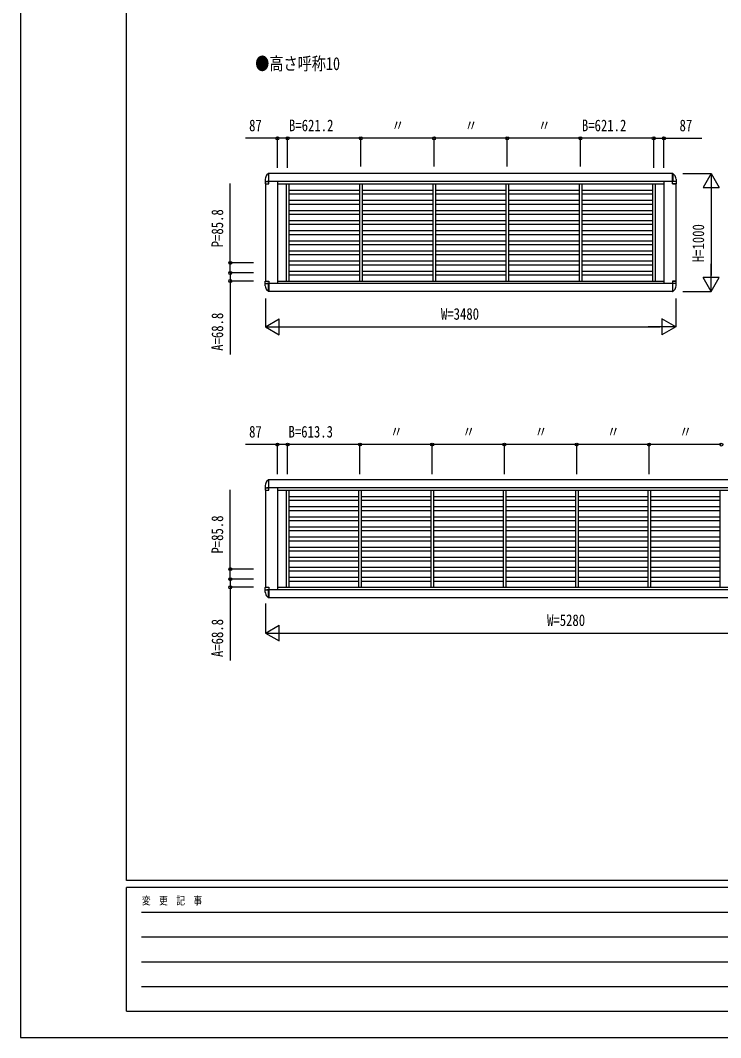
# Model space of a CAD drawing. Units: millimetres, scale not verified. Extents: x -12615 to 12615, y -8910 to 8910.
# Drawn here: x -12615 to -6674, y -8910 to -274 of the extents above; entities that cross this region are included whole.
import ezdxf
from ezdxf.enums import TextEntityAlignment as Align

# ---------------------------------------------------------------- set-up
doc = ezdxf.new("R2010")
doc.units = ezdxf.units.MM
doc.header["$LTSCALE"] = 30
for name, color, linetype in [('0-1_USER1', 3, 'Continuous'), ('0-2_YKK_A1', 4, 'Continuous'), ('0-3_YKK_D', 6, 'Continuous'), ('0-4_YKK_ZWAK', 7, 'Continuous')]:
    doc.layers.add(name, color=color, linetype=linetype)
doc.styles.add('ＭＳ ゴシック', font='')
doc.styles.get('ＭＳ ゴシック').set_extended_font_data('MS Gothic')

msp = doc.modelspace()

# ---------------------------------------------------------------- linework, layer by layer
at = {"layer": '0-2_YKK_A1'}
for p, q in [((-10537.44, -1621.91), (-10537.44, -1662)), ((-10510.94, -1574.7), (-10522.8, -1586.56)), ((-10505.94, -1574.7), (-10510.94, -1574.7)), ((-10510.94, -1574.7), (-10510.94, -1643)), ((-10505.94, -1663), (-10505.94, -1574.7)), ((-7078.64, -1575), (-10505.94, -1575)), ((-7083.94, -1574.7), (-7078.94, -1574.7)), ((-7083.94, -1663), (-7083.94, -1574.7)), ((-7078.94, -1574.7), (-7078.94, -1643)), ((-7078.94, -1574.7), (-7067.09, -1586.56)), ((-7052.44, -1621.91), (-7052.44, -1662)), ((-10536.44, -1663), (-10505.94, -1663)), ((-10535.44, -1643), (-10505.94, -1643)), ((-10534.94, -1663), (-10534.94, -2487)), ((-7052.44, -1643), (-10524.94, -1643)), ((-10434.94, -1643), (-10434.94, -2507)), ((-10434.94, -1663), (-7154.94, -1663)), ((-10359.44, -1663), (-10359.44, -2487)), ((-10336.44, -1663), (-10336.44, -2487)), ((-10336.44, -1715.8), (-9738.24, -1715.8)), ((-9738.24, -1663), (-9738.24, -2487)), ((-9715.24, -1663), (-9715.24, -2487)), ((-9715.24, -1715.8), (-9117.04, -1715.8)), ((-9117.04, -1663), (-9117.04, -2487)), ((-9094.04, -1663), (-9094.04, -2487)), ((-9094.04, -1715.8), (-8495.84, -1715.8)), ((-8495.84, -1663), (-8495.84, -2487)), ((-8472.84, -1663), (-8472.84, -2487)), ((-8472.84, -1715.8), (-7874.64, -1715.8)), ((-7874.64, -1663), (-7874.64, -2487)), ((-7851.64, -1663), (-7851.64, -2487)), ((-7851.64, -1715.8), (-7253.44, -1715.8)), ((-7253.44, -1663), (-7253.44, -2487)), ((-7230.44, -1663), (-7230.44, -2487)), ((-7154.94, -1643), (-7154.94, -2507)), ((-7054.44, -1643), (-7083.94, -1643)), ((-7083.94, -1663), (-7053.44, -1663)), ((-7053.44, -1663), (-7083.94, -1663)), ((-7054.94, -1663), (-7054.94, -2487)), ((-10336.44, -1747.8), (-9738.24, -1747.8)), ((-10336.44, -1801.6), (-9738.24, -1801.6)), ((-9715.24, -1747.8), (-9117.04, -1747.8)), ((-9715.24, -1801.6), (-9117.04, -1801.6)), ((-9094.04, -1747.8), (-8495.84, -1747.8)), ((-9094.04, -1801.6), (-8495.84, -1801.6)), ((-8472.84, -1747.8), (-7874.64, -1747.8)), ((-8472.84, -1801.6), (-7874.64, -1801.6)), ((-7851.64, -1747.8), (-7253.44, -1747.8)), ((-7851.64, -1801.6), (-7253.44, -1801.6)), ((-10336.44, -1833.6), (-9738.24, -1833.6)), ((-10336.44, -1887.4), (-9738.24, -1887.4)), ((-9715.24, -1833.6), (-9117.04, -1833.6)), ((-9715.24, -1887.4), (-9117.04, -1887.4)), ((-9094.04, -1833.6), (-8495.84, -1833.6)), ((-9094.04, -1887.4), (-8495.84, -1887.4)), ((-8472.84, -1833.6), (-7874.64, -1833.6)), ((-8472.84, -1887.4), (-7874.64, -1887.4)), ((-7851.64, -1833.6), (-7253.44, -1833.6)), ((-7851.64, -1887.4), (-7253.44, -1887.4)), ((-10336.44, -1919.4), (-9738.24, -1919.4)), ((-10336.44, -1973.2), (-9738.24, -1973.2)), ((-9715.24, -1919.4), (-9117.04, -1919.4)), ((-9715.24, -1973.2), (-9117.04, -1973.2)), ((-9094.04, -1919.4), (-8495.84, -1919.4)), ((-9094.04, -1973.2), (-8495.84, -1973.2)), ((-8472.84, -1919.4), (-7874.64, -1919.4)), ((-8472.84, -1973.2), (-7874.64, -1973.2)), ((-7851.64, -1919.4), (-7253.44, -1919.4)), ((-7851.64, -1973.2), (-7253.44, -1973.2)), ((-10336.44, -2005.2), (-9738.24, -2005.2)), ((-10336.44, -2059), (-9738.24, -2059)), ((-9715.24, -2005.2), (-9117.04, -2005.2)), ((-9715.24, -2059), (-9117.04, -2059)), ((-9094.04, -2005.2), (-8495.84, -2005.2)), ((-9094.04, -2059), (-8495.84, -2059)), ((-8472.84, -2005.2), (-7874.64, -2005.2)), ((-8472.84, -2059), (-7874.64, -2059)), ((-7851.64, -2005.2), (-7253.44, -2005.2)), ((-7851.64, -2059), (-7253.44, -2059)), ((-10336.44, -2091), (-9738.24, -2091)), ((-10336.44, -2144.8), (-9738.24, -2144.8)), ((-9715.24, -2091), (-9117.04, -2091)), ((-9715.24, -2144.8), (-9117.04, -2144.8)), ((-9094.04, -2091), (-8495.84, -2091)), ((-9094.04, -2144.8), (-8495.84, -2144.8)), ((-8472.84, -2091), (-7874.64, -2091)), ((-8472.84, -2144.8), (-7874.64, -2144.8)), ((-7851.64, -2091), (-7253.44, -2091)), ((-7851.64, -2144.8), (-7253.44, -2144.8)), ((-10336.44, -2176.8), (-9738.24, -2176.8)), ((-10336.44, -2230.6), (-9738.24, -2230.6)), ((-9715.24, -2176.8), (-9117.04, -2176.8)), ((-9715.24, -2230.6), (-9117.04, -2230.6)), ((-9094.04, -2176.8), (-8495.84, -2176.8)), ((-9094.04, -2230.6), (-8495.84, -2230.6)), ((-8472.84, -2176.8), (-7874.64, -2176.8)), ((-8472.84, -2230.6), (-7874.64, -2230.6)), ((-7851.64, -2176.8), (-7253.44, -2176.8)), ((-7851.64, -2230.6), (-7253.44, -2230.6)), ((-10336.44, -2262.6), (-9738.24, -2262.6)), ((-10336.44, -2316.4), (-9738.24, -2316.4)), ((-9715.24, -2262.6), (-9117.04, -2262.6)), ((-9715.24, -2316.4), (-9117.04, -2316.4)), ((-9094.04, -2262.6), (-8495.84, -2262.6)), ((-9094.04, -2316.4), (-8495.84, -2316.4)), ((-8472.84, -2262.6), (-7874.64, -2262.6)), ((-8472.84, -2316.4), (-7874.64, -2316.4)), ((-7851.64, -2262.6), (-7253.44, -2262.6)), ((-7851.64, -2316.4), (-7253.44, -2316.4)), ((-10336.44, -2348.4), (-9738.24, -2348.4)), ((-10336.44, -2402.2), (-9738.24, -2402.2)), ((-9715.24, -2348.4), (-9117.04, -2348.4)), ((-9715.24, -2402.2), (-9117.04, -2402.2)), ((-9094.04, -2348.4), (-8495.84, -2348.4)), ((-9094.04, -2402.2), (-8495.84, -2402.2)), ((-8472.84, -2348.4), (-7874.64, -2348.4)), ((-8472.84, -2402.2), (-7874.64, -2402.2)), ((-7851.64, -2348.4), (-7253.44, -2348.4)), ((-7851.64, -2402.2), (-7253.44, -2402.2)), ((-10537.44, -2528.09), (-10537.44, -2488)), ((-10536.44, -2487), (-10505.94, -2487)), ((-10505.94, -2487), (-10505.94, -2575.3)), ((-10432.94, -2487), (-7154.94, -2487)), ((-10336.44, -2434.2), (-9738.24, -2434.2)), ((-9715.24, -2434.2), (-9117.04, -2434.2)), ((-9094.04, -2434.2), (-8495.84, -2434.2)), ((-8472.84, -2434.2), (-7874.64, -2434.2)), ((-7851.64, -2434.2), (-7253.44, -2434.2)), ((-7083.94, -2487), (-7053.44, -2487)), ((-7053.44, -2487), (-7083.94, -2487)), ((-7083.94, -2487), (-7083.94, -2575.3)), ((-7052.44, -2528.09), (-7052.44, -2488)), ((-10535.44, -2507), (-10505.94, -2507)), ((-7052.44, -2507), (-10524.94, -2507)), ((-10510.94, -2575.3), (-10522.8, -2563.44)), ((-10510.94, -2575.3), (-10510.94, -2507)), ((-10505.94, -2575.3), (-10510.94, -2575.3)), ((-7078.64, -2575), (-10505.94, -2575)), ((-7054.44, -2507), (-7083.94, -2507)), ((-7083.94, -2575.3), (-7078.94, -2575.3)), ((-7078.94, -2575.3), (-7078.94, -2507)), ((-7078.94, -2575.3), (-7067.09, -2563.44)), ((-10537.44, -4221.91), (-10537.44, -4262)), ((-10510.94, -4174.7), (-10522.8, -4186.56)), ((-10505.94, -4174.7), (-10510.94, -4174.7)), ((-10510.94, -4174.7), (-10510.94, -4243)), ((-10505.94, -4263), (-10505.94, -4174.7)), ((-5283.94, -4175), (-10505.94, -4175)), ((-10536.44, -4263), (-10505.94, -4263)), ((-10535.44, -4243), (-10505.94, -4243)), ((-10534.94, -4263), (-10534.94, -5087)), ((-5264.94, -4243), (-10524.94, -4243)), ((-10434.94, -4243), (-10434.94, -5107)), ((-10434.94, -4263), (-5354.94, -4263)), ((-10359.44, -4263), (-10359.44, -5087)), ((-10336.44, -4263), (-10336.44, -5087)), ((-10336.44, -4315.8), (-9746.19, -4315.8)), ((-9746.19, -4263), (-9746.19, -5087)), ((-9723.19, -4263), (-9723.19, -5087)), ((-9723.19, -4315.8), (-9132.94, -4315.8)), ((-9132.94, -4263), (-9132.94, -5087)), ((-9109.94, -4263), (-9109.94, -5087)), ((-9109.94, -4315.8), (-8519.69, -4315.8)), ((-8519.69, -4263), (-8519.69, -5087)), ((-8496.69, -4263), (-8496.69, -5087)), ((-8496.69, -4315.8), (-7906.44, -4315.8)), ((-7906.44, -4263), (-7906.44, -5087)), ((-7883.44, -4263), (-7883.44, -5087)), ((-7883.44, -4315.8), (-7293.19, -4315.8)), ((-7293.19, -4263), (-7293.19, -5087)), ((-7270.19, -4263), (-7270.19, -5087)), ((-7270.19, -4315.8), (-6679.94, -4315.8)), ((-6679.94, -4263), (-6679.94, -5087)), ((-10336.44, -4347.8), (-9746.19, -4347.8)), ((-10336.44, -4401.6), (-9746.19, -4401.6)), ((-9723.19, -4347.8), (-9132.94, -4347.8)), ((-9723.19, -4401.6), (-9132.94, -4401.6)), ((-9109.94, -4347.8), (-8519.69, -4347.8)), ((-9109.94, -4401.6), (-8519.69, -4401.6)), ((-8496.69, -4347.8), (-7906.44, -4347.8)), ((-8496.69, -4401.6), (-7906.44, -4401.6)), ((-7883.44, -4347.8), (-7293.19, -4347.8)), ((-7883.44, -4401.6), (-7293.19, -4401.6)), ((-7270.19, -4347.8), (-6679.94, -4347.8)), ((-7270.19, -4401.6), (-6679.94, -4401.6)), ((-10336.44, -4433.6), (-9746.19, -4433.6)), ((-10336.44, -4487.4), (-9746.19, -4487.4)), ((-9723.19, -4433.6), (-9132.94, -4433.6)), ((-9723.19, -4487.4), (-9132.94, -4487.4)), ((-9109.94, -4433.6), (-8519.69, -4433.6)), ((-9109.94, -4487.4), (-8519.69, -4487.4)), ((-8496.69, -4433.6), (-7906.44, -4433.6)), ((-8496.69, -4487.4), (-7906.44, -4487.4)), ((-7883.44, -4433.6), (-7293.19, -4433.6)), ((-7883.44, -4487.4), (-7293.19, -4487.4)), ((-7270.19, -4433.6), (-6679.94, -4433.6)), ((-7270.19, -4487.4), (-6679.94, -4487.4)), ((-10336.44, -4519.4), (-9746.19, -4519.4)), ((-10336.44, -4573.2), (-9746.19, -4573.2)), ((-9723.19, -4519.4), (-9132.94, -4519.4)), ((-9723.19, -4573.2), (-9132.94, -4573.2)), ((-9109.94, -4519.4), (-8519.69, -4519.4)), ((-9109.94, -4573.2), (-8519.69, -4573.2)), ((-8496.69, -4519.4), (-7906.44, -4519.4)), ((-8496.69, -4573.2), (-7906.44, -4573.2)), ((-7883.44, -4519.4), (-7293.19, -4519.4)), ((-7883.44, -4573.2), (-7293.19, -4573.2)), ((-7270.19, -4519.4), (-6679.94, -4519.4)), ((-7270.19, -4573.2), (-6679.94, -4573.2)), ((-10336.44, -4605.2), (-9746.19, -4605.2)), ((-10336.44, -4659), (-9746.19, -4659)), ((-9723.19, -4605.2), (-9132.94, -4605.2)), ((-9723.19, -4659), (-9132.94, -4659)), ((-9109.94, -4605.2), (-8519.69, -4605.2)), ((-9109.94, -4659), (-8519.69, -4659)), ((-8496.69, -4605.2), (-7906.44, -4605.2)), ((-8496.69, -4659), (-7906.44, -4659)), ((-7883.44, -4605.2), (-7293.19, -4605.2)), ((-7883.44, -4659), (-7293.19, -4659)), ((-7270.19, -4605.2), (-6679.94, -4605.2)), ((-7270.19, -4659), (-6679.94, -4659)), ((-10336.44, -4691), (-9746.19, -4691)), ((-10336.44, -4744.8), (-9746.19, -4744.8)), ((-9723.19, -4691), (-9132.94, -4691)), ((-9723.19, -4744.8), (-9132.94, -4744.8)), ((-9109.94, -4691), (-8519.69, -4691)), ((-9109.94, -4744.8), (-8519.69, -4744.8)), ((-8496.69, -4691), (-7906.44, -4691)), ((-8496.69, -4744.8), (-7906.44, -4744.8)), ((-7883.44, -4691), (-7293.19, -4691)), ((-7883.44, -4744.8), (-7293.19, -4744.8)), ((-7270.19, -4691), (-6679.94, -4691)), ((-7270.19, -4744.8), (-6679.94, -4744.8)), ((-10336.44, -4776.8), (-9746.19, -4776.8)), ((-10336.44, -4830.6), (-9746.19, -4830.6)), ((-9723.19, -4776.8), (-9132.94, -4776.8)), ((-9723.19, -4830.6), (-9132.94, -4830.6)), ((-9109.94, -4776.8), (-8519.69, -4776.8)), ((-9109.94, -4830.6), (-8519.69, -4830.6)), ((-8496.69, -4776.8), (-7906.44, -4776.8)), ((-8496.69, -4830.6), (-7906.44, -4830.6)), ((-7883.44, -4776.8), (-7293.19, -4776.8)), ((-7883.44, -4830.6), (-7293.19, -4830.6)), ((-7270.19, -4776.8), (-6679.94, -4776.8)), ((-7270.19, -4830.6), (-6679.94, -4830.6)), ((-10336.44, -4862.6), (-9746.19, -4862.6)), ((-10336.44, -4916.4), (-9746.19, -4916.4)), ((-9723.19, -4862.6), (-9132.94, -4862.6)), ((-9723.19, -4916.4), (-9132.94, -4916.4)), ((-9109.94, -4862.6), (-8519.69, -4862.6)), ((-9109.94, -4916.4), (-8519.69, -4916.4)), ((-8496.69, -4862.6), (-7906.44, -4862.6)), ((-8496.69, -4916.4), (-7906.44, -4916.4)), ((-7883.44, -4862.6), (-7293.19, -4862.6)), ((-7883.44, -4916.4), (-7293.19, -4916.4)), ((-7270.19, -4862.6), (-6679.94, -4862.6)), ((-7270.19, -4916.4), (-6679.94, -4916.4)), ((-10336.44, -4948.4), (-9746.19, -4948.4)), ((-10336.44, -5002.2), (-9746.19, -5002.2)), ((-9723.19, -4948.4), (-9132.94, -4948.4)), ((-9723.19, -5002.2), (-9132.94, -5002.2)), ((-9109.94, -4948.4), (-8519.69, -4948.4)), ((-9109.94, -5002.2), (-8519.69, -5002.2)), ((-8496.69, -4948.4), (-7906.44, -4948.4)), ((-8496.69, -5002.2), (-7906.44, -5002.2)), ((-7883.44, -4948.4), (-7293.19, -4948.4)), ((-7883.44, -5002.2), (-7293.19, -5002.2)), ((-7270.19, -4948.4), (-6679.94, -4948.4)), ((-7270.19, -5002.2), (-6679.94, -5002.2)), ((-10537.44, -5128.09), (-10537.44, -5088)), ((-10536.44, -5087), (-10505.94, -5087)), ((-10505.94, -5087), (-10505.94, -5175.3)), ((-10434.94, -5087), (-5354.94, -5087)), ((-10336.44, -5034.2), (-9746.19, -5034.2)), ((-9723.19, -5034.2), (-9132.94, -5034.2)), ((-9109.94, -5034.2), (-8519.69, -5034.2)), ((-8496.69, -5034.2), (-7906.44, -5034.2)), ((-7883.44, -5034.2), (-7293.19, -5034.2)), ((-7270.19, -5034.2), (-6679.94, -5034.2)), ((-10535.44, -5107), (-10505.94, -5107)), ((-5264.94, -5107), (-10524.94, -5107)), ((-10510.94, -5175.3), (-10522.8, -5163.44)), ((-10510.94, -5175.3), (-10510.94, -5107)), ((-10505.94, -5175.3), (-10510.94, -5175.3)), ((-5283.94, -5175), (-10505.94, -5175))]:
    msp.add_line(p, q, dxfattribs=at)
for centre, radius, start, end in [((-10487.44, -1621.91), 50, 135, 180), ((-7102.44, -1621.91), 50, 0, 45), ((-10536.44, -1662), 1, 180, 270), ((-7053.44, -1662), 1, 270, 0), ((-10536.44, -2488), 1, 90, 180), ((-7053.44, -2488), 1, 0, 90), ((-10487.44, -2528.09), 50, 180, 225), ((-7102.44, -2528.09), 50, 315, 0), ((-10487.44, -4221.91), 50, 135, 180), ((-10536.44, -4262), 1, 180, 270), ((-10536.44, -5088), 1, 90, 180), ((-10487.44, -5128.09), 50, 180, 225)]:
    msp.add_arc(centre, radius, start, end, dxfattribs=at)
at = {"layer": '0-3_YKK_D'}
for p, q in [((-10434.94, -1525), (-10434.94, -1274)), ((-10347.94, -1515), (-10347.94, -1274)), ((-10347.94, -1525), (-10347.94, -1274)), ((-9726.74, -1275), (-10347.94, -1275)), ((-9726.74, -1515), (-9726.74, -1274)), ((-9726.74, -1515), (-9726.74, -1274)), ((-9105.54, -1275), (-9726.74, -1275)), ((-9105.54, -1515), (-9105.54, -1274)), ((-9105.54, -1515), (-9105.54, -1274)), ((-8484.34, -1275), (-9105.54, -1275)), ((-8484.34, -1515), (-8484.34, -1274)), ((-8484.34, -1515), (-8484.34, -1274)), ((-7863.14, -1275), (-8484.34, -1275)), ((-7863.14, -1515), (-7863.14, -1274)), ((-7863.14, -1515), (-7863.14, -1274)), ((-7241.94, -1275), (-7863.14, -1275)), ((-7241.94, -1515), (-7241.94, -1274)), ((-7241.94, -1525), (-7241.94, -1274)), ((-7154.94, -1525), (-7154.94, -1274)), ((-6994.94, -1575), (-6753.94, -1575)), ((-6754.94, -1575), (-6822.44, -1691.91)), ((-6754.94, -1575), (-6687.44, -1691.91)), ((-6754.94, -1575), (-6754.94, -1808.83)), ((-6822.44, -1691.91), (-6687.44, -1691.91)), ((-6754.94, -1710), (-6754.94, -2440)), ((-10635.94, -2332.4), (-10835.94, -2332.4)), ((-6754.94, -2575), (-6754.94, -2341.17)), ((-10635.94, -2418.2), (-10835.94, -2418.2)), ((-10635.94, -2418.2), (-10835.94, -2418.2)), ((-10635.94, -2487), (-10835.94, -2487)), ((-6754.94, -2575), (-6822.44, -2458.09)), ((-6687.44, -2458.09), (-6822.44, -2458.09)), ((-6754.94, -2575), (-6687.44, -2458.09)), ((-6994.94, -2575), (-6753.94, -2575)), ((-10534.94, -2635), (-10534.94, -2876)), ((-7054.94, -2635), (-7054.94, -2876)), ((-10534.94, -2875), (-10418.03, -2807.5)), ((-10418.03, -2942.5), (-10418.03, -2807.5)), ((-7054.94, -2875), (-7171.85, -2807.5)), ((-7171.85, -2807.5), (-7171.85, -2942.5)), ((-10534.94, -2875), (-10418.03, -2942.5)), ((-10534.94, -2875), (-10301.11, -2875)), ((-10399.94, -2875), (-7189.94, -2875)), ((-7054.94, -2875), (-7288.77, -2875)), ((-7054.94, -2875), (-7171.85, -2942.5)), ((-10434.94, -4125), (-10434.94, -3874)), ((-10347.94, -4125), (-10347.94, -3874)), ((-10347.94, -4125), (-10347.94, -3874)), ((-9734.69, -3875), (-10347.94, -3875)), ((-9734.69, -4125), (-9734.69, -3874)), ((-9734.69, -4125), (-9734.69, -3874)), ((-9121.44, -3875), (-9734.69, -3875)), ((-9121.44, -4125), (-9121.44, -3874)), ((-9121.44, -4125), (-9121.44, -3874)), ((-8508.19, -3875), (-9121.44, -3875)), ((-8508.19, -4125), (-8508.19, -3874)), ((-8508.19, -4125), (-8508.19, -3874)), ((-7894.94, -3875), (-8508.19, -3875)), ((-7894.94, -4125), (-7894.94, -3874)), ((-7894.94, -4125), (-7894.94, -3874)), ((-7281.69, -3875), (-7894.94, -3875)), ((-7281.69, -4125), (-7281.69, -3874)), ((-7281.69, -4125), (-7281.69, -3874)), ((-6668.44, -3875), (-7281.69, -3875)), ((-10635.94, -4932.4), (-10835.94, -4932.4)), ((-10635.94, -5018.2), (-10835.94, -5018.2)), ((-10635.94, -5018.2), (-10835.94, -5018.2)), ((-10635.94, -5087), (-10835.94, -5087)), ((-10534.94, -5225), (-10534.94, -5476)), ((-10534.94, -5475), (-10418.03, -5407.5)), ((-10418.03, -5542.5), (-10418.03, -5407.5)), ((-10534.94, -5475), (-10418.03, -5542.5)), ((-10534.94, -5475), (-10301.11, -5475)), ((-10399.94, -5475), (-5389.94, -5475))]:
    msp.add_line(p, q, dxfattribs=at)
for points in [[(-10347.94, -1275), (-10434.94, -1275), (-10704.34, -1275)], [(-7241.94, -1275), (-7154.94, -1275), (-6834.54, -1275)], [(-10834.94, -2418.2), (-10834.94, -2332.4), (-10834.94, -1659.2)], [(-10834.94, -2418.2), (-10834.94, -2487), (-10834.94, -3109.2)], [(-10347.94, -3875), (-10434.94, -3875), (-10704.34, -3875)], [(-10834.94, -5018.2), (-10834.94, -4932.4), (-10834.94, -4259.2)], [(-10834.94, -5018.2), (-10834.94, -5087), (-10834.94, -5709.2)]]:
    msp.add_lwpolyline(points, dxfattribs=at)
for centre in [(-10434.94, -1275), (-10347.94, -1275), (-10347.94, -1275), (-9726.74, -1275), (-9726.74, -1275), (-9105.54, -1275), (-9105.54, -1275), (-8484.34, -1275), (-8484.34, -1275), (-7863.14, -1275), (-7863.14, -1275), (-7241.94, -1275), (-7241.94, -1275), (-7154.94, -1275), (-10834.94, -2332.4), (-10834.94, -2418.2), (-10834.94, -2418.2), (-10834.94, -2487), (-10434.94, -3875), (-10347.94, -3875), (-10347.94, -3875), (-9734.69, -3875), (-9734.69, -3875), (-9121.44, -3875), (-9121.44, -3875), (-8508.19, -3875), (-8508.19, -3875), (-7894.94, -3875), (-7894.94, -3875), (-7281.69, -3875), (-7281.69, -3875), (-6668.44, -3875), (-6668.44, -3875), (-10834.94, -4932.4), (-10834.94, -5018.2), (-10834.94, -5018.2), (-10834.94, -5087)]:
    msp.add_circle(centre, 12.75, dxfattribs=at)
at = {"layer": '0-4_YKK_ZWAK'}
for p, q in [((-11714.94, -7575), (-11714.94, 8325)), ((11685.06, -7575), (-11714.94, -7575)), ((-3914.94, -7635), (-11714.94, -7635)), ((-11714.94, -8685), (-11714.94, -7635)), ((-11587.44, -7845), (-4064.94, -7845)), ((-11587.44, -8055), (-4064.94, -8055)), ((-11587.44, -8265), (-4064.94, -8265)), ((-11587.44, -8475), (-4064.94, -8475)), ((-11714.94, -8685), (-3914.94, -8685))]:
    msp.add_line(p, q, dxfattribs=at)
msp.add_lwpolyline([(-12615, -8910), (12615, -8910), (12615, 8910), (-12615, 8910)], close=True, dxfattribs=at)

# ---------------------------------------------------------------- texts
at = {"layer": '0-1_USER1', "style": 'ＭＳ ゴシック', "width": 0.8}
msp.add_text('●高さ呼称10', height=110, dxfattribs=at).set_placement((-10623, -729), align=Align.BOTTOM_LEFT)
at = {"layer": '0-3_YKK_D', "style": 'ＭＳ ゴシック', "width": 0.8}
for s, p in [('87', (-10674.34, -1245)), ('B=621.2', (-10336.14, -1245)), ('B=621.2', (-7851.34, -1245)), ('87', (-7022.94, -1245)), ('〃', (-9466.54, -1245)), ('〃', (-8845.34, -1245)), ('〃', (-8224.14, -1245)), ('W=3480', (-9046.94, -2845)), ('87', (-10674.34, -3845)), ('B=613.3', (-10340.12, -3845)), ('〃', (-9478.47, -3845)), ('〃', (-8865.22, -3845)), ('〃', (-8251.97, -3845)), ('〃', (-7638.72, -3845)), ('〃', (-7025.47, -3845)), ('W=5280', (-8146.94, -5445))]:
    msp.add_text(s, height=98.97, dxfattribs=at).set_placement(p, align=Align.BOTTOM_LEFT)
for s, p in [('P=85.8', (-10864.94, -2200.4)), ('H=1000', (-6784.94, -2327)), ('A=68.8', (-10864.94, -3079.2)), ('P=85.8', (-10864.94, -4800.4)), ('A=68.8', (-10864.94, -5679.2))]:
    msp.add_text(s, height=98.97, rotation=90, dxfattribs=at).set_placement(p, align=Align.BOTTOM_LEFT)
at = {"layer": '0-4_YKK_ZWAK', "style": 'ＭＳ ゴシック', "width": 0.8}
msp.add_text('変  更  記  事', height=65.98, dxfattribs=at).set_placement((-11583.93, -7800), align=Align.BOTTOM_LEFT)

doc.saveas('drawing.dxf')
